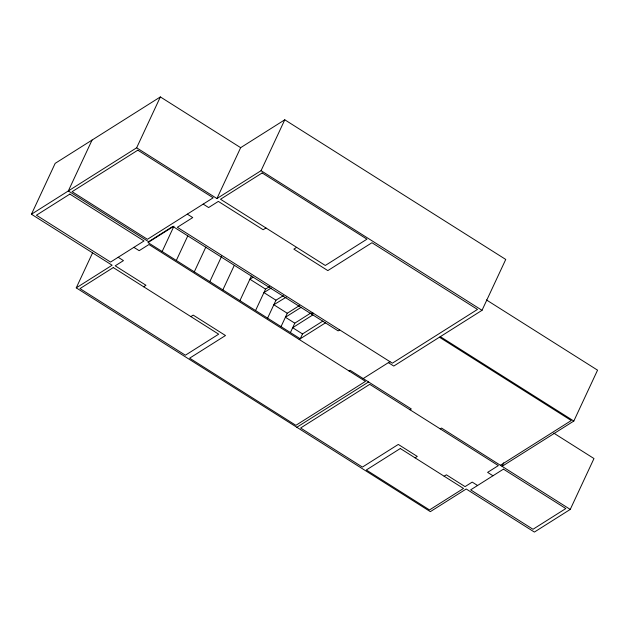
<?xml version="1.0" encoding="UTF-8"?>
<svg xmlns="http://www.w3.org/2000/svg" width="629" height="629" viewBox="0 0 629 629"><rect width="100%" height="100%" fill="white"/><g stroke="black" fill="none" stroke-linecap="round" stroke-linejoin="round"><path stroke-width="0.94" d="M553.732 433.106L593.98 458.541L570.251 509.419L534.383 532.071L466.215 488.992L430.346 511.644L76.243 287.87L112.111 265.218L31.45 214.237L55.171 163.359L160.364 96.929L240.655 147.666L284.78 119.801L505.747 259.447L482.018 310.317L393.77 366.054L388.392 362.65M92.054 140.07L68.325 190.949L148.994 241.929M31.45 214.237L136.642 147.807L160.364 96.929M76.243 287.87L92.605 252.779M162.148 251.514L173.966 226.165M176.317 260.469L187.78 235.883M136.642 147.807L216.934 198.544L240.655 147.666M194.298 271.83L205.84 247.079M216.934 198.544L261.059 170.679L284.78 119.801M209.811 281.635L221.707 256.113M222.855 289.875L234.224 265.493M239.908 300.654L251.364 276.092M255.563 310.545L265.556 289.12L269.621 286.549M267.592 318.148L275.958 300.206L283.364 295.646M281.029 326.64L287.272 313.258L299.467 305.56M290.409 332.568L294.789 323.18L310.993 312.88M322.826 321.104L302.51 333.936L300.245 338.787L147.98 242.558L173.179 226.652M503.727 462.834L502.084 466.341L573.829 421.037L597.55 370.159L486.429 299.931M312.928 314.854L292.666 327.725L302.51 333.936M148.617 241.685L172.81 226.409L338.15 330.901L339.715 329.911M143.624 286.753L145.975 285.267L115.201 265.823L123.457 260.603L118.173 257.269M265.965 227.973L263.166 229.742L218.342 201.406L208.624 207.546L203.191 204.111M296.652 247.362L293.853 249.131L327.827 270.604L371.951 242.731L477.49 309.429L392.362 363.185L177.339 227.305L192.741 217.571L187.308 214.143M253.157 277.169L249.902 279.221L265.556 289.12M190.846 316.599L193.197 315.113L225.496 335.524L189.628 358.176L295.874 425.322L365.488 381.363L148.939 244.516L139.174 250.68L133.883 247.346M271.248 287.988L263.928 292.603L275.958 300.206M300.851 307.502L285.409 317.252L294.789 323.18M311.41 314.005L312.975 313.014M299.184 339.456L325.445 322.874M349.024 370.953L350.086 370.284L411.319 408.976L410.022 409.794M363.192 378.564L389.949 361.659M296.833 427.272L368.578 381.968M440.221 428.876L441.511 428.058L570.251 509.419M415.054 457.841L417.279 456.434L398.299 444.436L362.43 467.088L300.591 428.011L369.742 384.335L498.333 465.602L487.609 472.379L492.971 475.768M444.145 476.224L446.378 474.816L465.051 486.618L472.206 482.105L477.568 485.494M500.417 465.287L571.281 420.534L439.435 337.215M286.179 297.163L273.827 304.766L287.272 313.258M261.059 170.679L482.018 310.317M440.316 336.664L573.829 421.037M137.814 150.182L72.091 191.688L147.445 239.311L213.168 197.805L137.814 150.182M69.874 194.094L36.427 215.212L110.57 262.073L144.017 240.946L69.874 194.094M262.167 172.944L220.512 199.251L325.303 265.469L366.959 239.169L262.167 172.944M113.275 267.569L79.977 288.601L185.382 355.212L218.68 334.18L113.275 267.569M400.303 448.516L366.306 469.989L429.505 509.93L463.51 488.458L400.303 448.516M503.459 469.14L470.649 489.865L533.007 529.272L565.825 508.546L503.459 469.14"/></g></svg>
